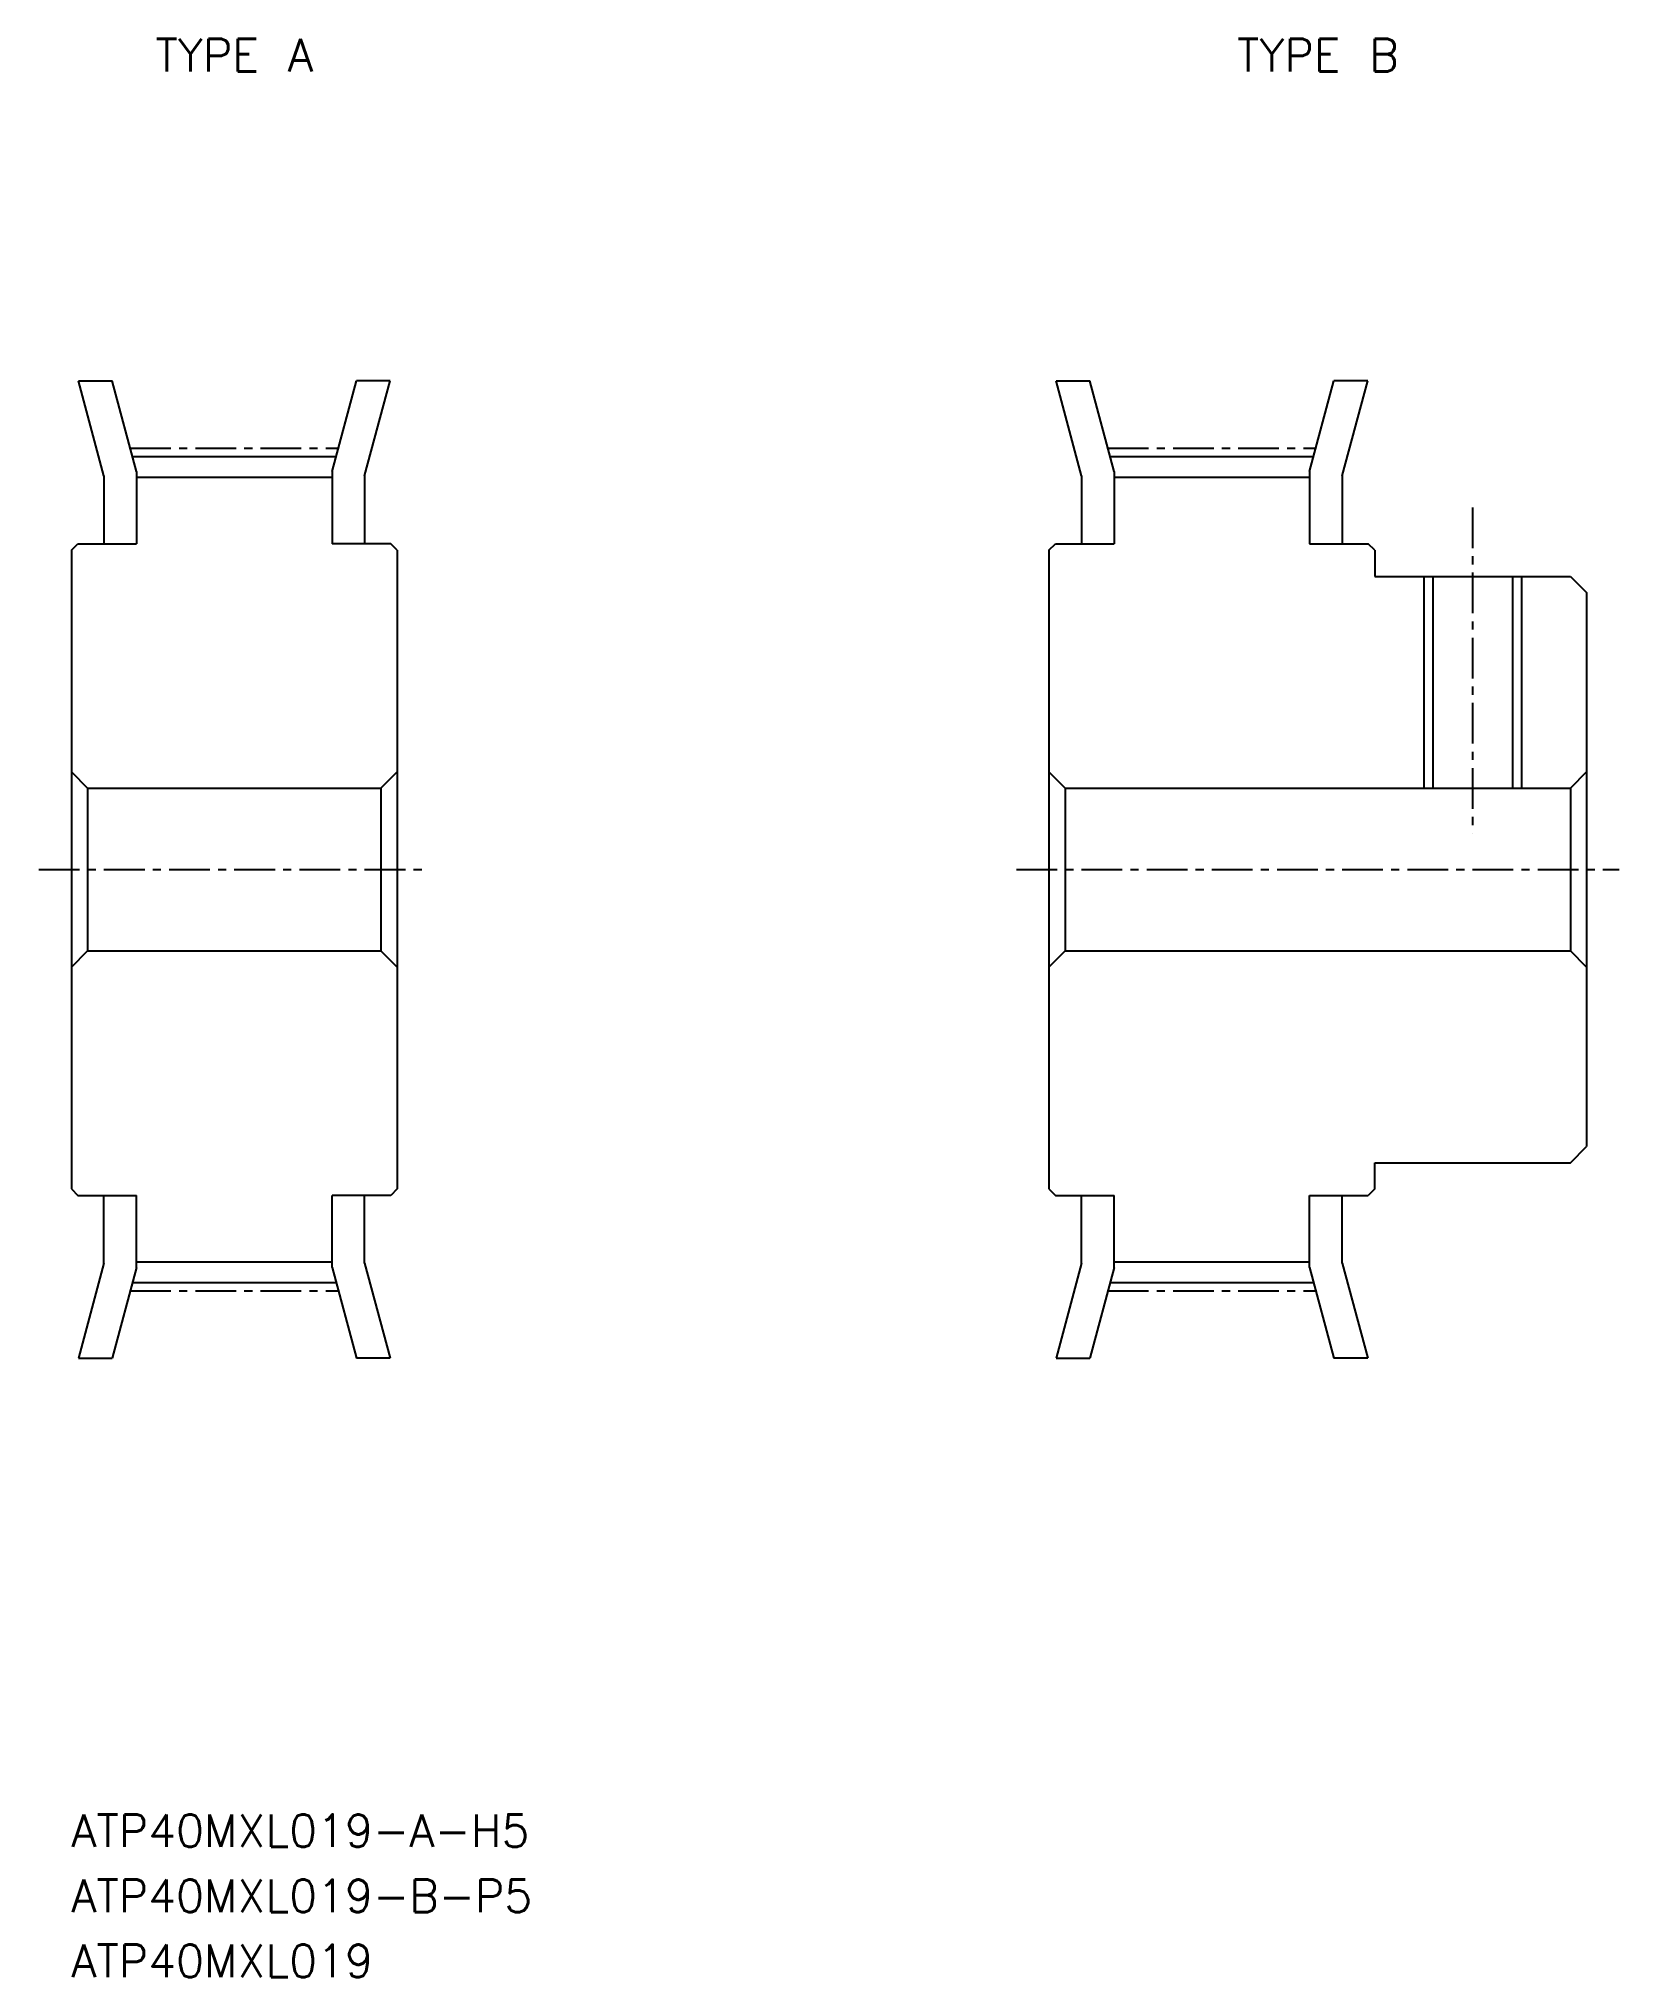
# Model space of a CAD drawing. Extents: x -208.1 to -159.6, y -7.4 to 52.1.
import ezdxf
from ezdxf.enums import TextEntityAlignment as Align

# ---------------------------------------------------------------- set-up
doc = ezdxf.new("R2010")
doc.units = 0
doc.linetypes.add('CENTER', pattern=[2, 1.25, -0.25, 0.25, -0.25])
doc.linetypes.add('DASHED', pattern=[19.05, 12.7, -6.35])
doc.layers.get('0').update_dxf_attribs({"linetype": 'CONTINUOUS'})
doc.layers.add('CENTER', color=1, linetype='CENTER')
doc.styles.add('MISUMI', font='txt.shx')

msp = doc.modelspace()

# ---------------------------------------------------------------- linework, layer by layer
at = {"color": 7, "linetype": 'CONTINUOUS'}
for p, q in [((-206.903, 41.558), (-205.867, 41.558)), ((-206.121, 38.642), (-206.903, 41.558)), ((-205.121, 38.773), (-205.867, 41.558)), ((-199.121, 38.773), (-198.375, 41.558)), ((-197.34, 41.558), (-198.375, 41.558)), ((-198.121, 38.642), (-197.34, 41.558)), ((-176.903, 41.558), (-175.867, 41.558)), ((-176.121, 38.642), (-176.903, 41.558)), ((-175.121, 38.773), (-175.867, 41.558)), ((-169.121, 38.773), (-168.375, 41.558)), ((-167.34, 41.558), (-168.375, 41.558)), ((-168.121, 38.642), (-167.34, 41.558)), ((-205.246, 39.238), (-198.997, 39.238)), ((-205.121, 38.773), (-205.121, 36.558)), ((-199.121, 38.773), (-199.121, 36.558)), ((-175.246, 39.238), (-168.997, 39.238)), ((-175.121, 38.773), (-175.121, 36.558)), ((-169.121, 38.773), (-169.121, 36.558)), ((-206.121, 38.642), (-206.121, 36.558)), ((-205.121, 38.598), (-199.121, 38.598)), ((-198.121, 38.642), (-198.121, 36.558)), ((-176.121, 38.642), (-176.121, 36.558)), ((-175.121, 38.598), (-169.121, 38.598)), ((-168.121, 38.642), (-168.121, 36.558)), ((-207.121, 36.358), (-206.921, 36.558)), ((-207.121, 36.358), (-207.121, 16.758)), ((-206.921, 36.558), (-205.121, 36.558)), ((-197.321, 36.558), (-199.121, 36.558)), ((-197.121, 36.358), (-197.321, 36.558)), ((-197.121, 36.358), (-197.121, 16.758)), ((-177.121, 36.358), (-176.921, 36.558)), ((-177.121, 36.358), (-177.121, 16.758)), ((-176.921, 36.558), (-175.121, 36.558)), ((-169.121, 36.558), (-167.321, 36.558)), ((-167.121, 36.358), (-167.321, 36.558)), ((-167.121, 36.358), (-167.121, 35.558)), ((-167.121, 35.558), (-161.121, 35.558)), ((-161.121, 35.558), (-160.621, 35.058)), ((-160.621, 35.058), (-160.621, 18.058)), ((-207.121, 29.708), (-207.121, 29.709)), ((-207.121, 29.558), (-206.621, 29.058)), ((-197.121, 29.558), (-197.621, 29.058)), ((-197.121, 29.708), (-197.121, 29.709)), ((-177.121, 29.708), (-177.121, 29.709)), ((-177.121, 29.558), (-176.621, 29.058)), ((-160.621, 29.558), (-161.121, 29.058)), ((-206.621, 29.058), (-197.621, 29.058)), ((-206.621, 29.058), (-206.621, 24.058)), ((-197.621, 29.058), (-197.621, 24.058)), ((-176.621, 29.058), (-161.121, 29.058)), ((-176.621, 29.058), (-176.621, 24.058)), ((-161.121, 29.058), (-161.121, 24.058)), ((-207.121, 26.558), (-207.121, 26.558)), ((-197.121, 26.558), (-197.121, 26.558)), ((-177.121, 26.558), (-177.121, 26.558)), ((-207.121, 23.558), (-206.621, 24.058)), ((-206.621, 24.058), (-197.621, 24.058)), ((-197.121, 23.558), (-197.621, 24.058)), ((-177.121, 23.558), (-176.621, 24.058)), ((-176.621, 24.058), (-161.121, 24.058)), ((-160.621, 23.558), (-161.121, 24.058)), ((-207.121, 23.408), (-207.121, 23.408)), ((-197.121, 23.408), (-197.121, 23.408)), ((-177.121, 23.408), (-177.121, 23.408)), ((-161.121, 17.558), (-160.621, 18.058)), ((-167.121, 17.558), (-161.121, 17.558)), ((-167.121, 16.758), (-167.121, 17.558)), ((-207.121, 16.758), (-206.921, 16.558)), ((-197.121, 16.758), (-197.321, 16.558)), ((-177.121, 16.758), (-176.921, 16.558)), ((-167.121, 16.758), (-167.321, 16.558)), ((-206.921, 16.558), (-205.121, 16.558)), ((-206.121, 14.475), (-206.121, 16.558)), ((-205.121, 14.343), (-205.121, 16.558)), ((-199.121, 14.343), (-199.121, 16.558)), ((-197.321, 16.558), (-199.121, 16.558)), ((-198.121, 14.475), (-198.121, 16.558)), ((-176.921, 16.558), (-175.121, 16.558)), ((-176.121, 14.475), (-176.121, 16.558)), ((-175.121, 14.343), (-175.121, 16.558)), ((-169.121, 14.343), (-169.121, 16.558)), ((-169.121, 16.558), (-167.321, 16.558)), ((-168.121, 14.475), (-168.121, 16.558)), ((-206.121, 14.475), (-206.903, 11.558)), ((-205.121, 14.343), (-205.867, 11.558)), ((-205.121, 14.518), (-199.121, 14.518)), ((-199.121, 14.343), (-198.375, 11.558)), ((-198.121, 14.475), (-197.34, 11.558)), ((-176.121, 14.475), (-176.903, 11.558)), ((-175.121, 14.343), (-175.867, 11.558)), ((-175.121, 14.518), (-169.121, 14.518)), ((-169.121, 14.343), (-168.375, 11.558)), ((-168.121, 14.475), (-167.34, 11.558)), ((-205.246, 13.878), (-198.997, 13.878)), ((-175.246, 13.878), (-168.997, 13.878)), ((-206.903, 11.558), (-205.867, 11.558)), ((-197.34, 11.558), (-198.375, 11.558)), ((-176.903, 11.558), (-175.867, 11.558)), ((-167.34, 11.558), (-168.375, 11.558))]:
    msp.add_line(p, q, dxfattribs=at)
at = {"color": 3, "linetype": 'DASHED'}
for p, q in [((-165.621, 35.558), (-165.621, 29.058)), ((-165.346, 35.558), (-165.346, 29.058)), ((-162.896, 35.558), (-162.896, 29.058)), ((-162.621, 35.558), (-162.621, 29.058))]:
    msp.add_line(p, q, dxfattribs=at)
at = {"layer": 'CENTER', "color": 1, "linetype": 'CENTER'}
for p, q in [((-205.314, 39.493), (-198.928, 39.493)), ((-175.314, 39.493), (-168.928, 39.493)), ((-164.121, 37.673), (-164.121, 27.673)), ((-208.121, 26.558), (-196.121, 26.558)), ((-178.121, 26.558), (-159.621, 26.558)), ((-205.314, 13.623), (-198.928, 13.623)), ((-175.314, 13.623), (-168.928, 13.623))]:
    msp.add_line(p, q, dxfattribs=at)

# ---------------------------------------------------------------- texts
at = {"color": 7, "linetype": 'CONTINUOUS', "style": 'MISUMI'}
for s, p in [('TYPE A', (-202.121, 51.558)), ('TYPE B', (-168.871, 51.558))]:
    msp.add_text(s, height=1, dxfattribs=at).set_placement(p, align=Align.MIDDLE_CENTER)
for s, p in [('ATP40MXL019-A-H5', (-207.121, -3.442)), ('ATP40MXL019-B-P5', (-207.121, -5.442)), ('ATP40MXL019', (-207.121, -7.442))]:
    msp.add_text(s, height=1, dxfattribs=at).set_placement(p)

doc.saveas('drawing.dxf')
